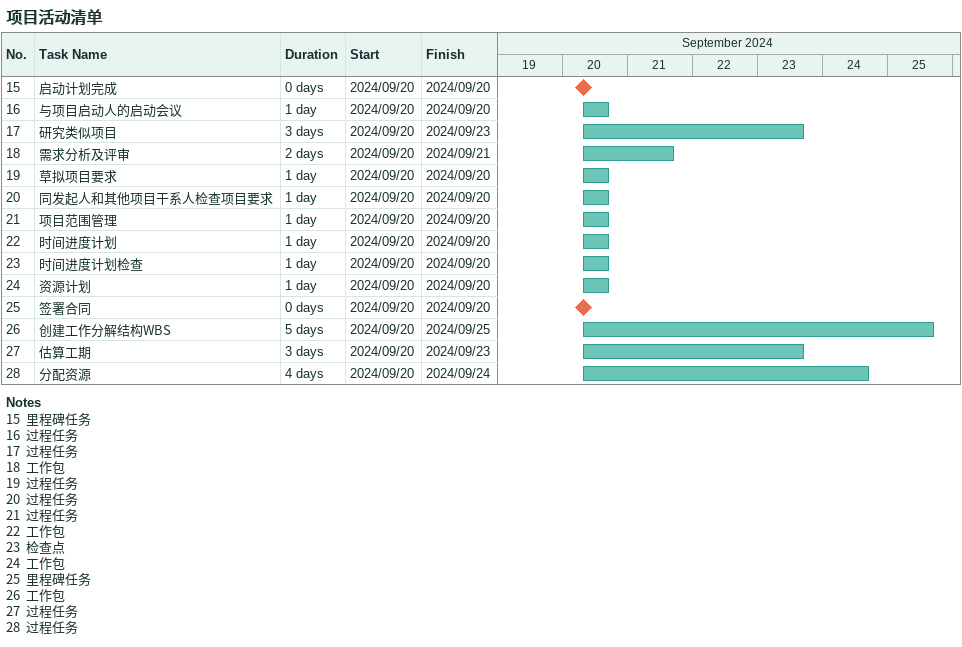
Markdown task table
项目活动清单

| ID | Task | Duration | Start | Finish |
|---|---|---|---|---|
| 15 | 启动计划完成 | 0d | 2024-09-20 | 2024-09-20 |
| 16 | 与项目启动人的启动会议 | 1d | 2024-09-20 | 2024-09-20 |
| 17 | 研究类似项目 | 3d | 2024-09-20 | 2024-09-23 |
| 18 | 需求分析及评审 | 2d | 2024-09-20 | 2024-09-21 |
| 19 | 草拟项目要求 | 1d | 2024-09-20 | 2024-09-20 |
| 20 | 同发起人和其他项目干系人检查项目要求 | 1d | 2024-09-20 | 2024-09-20 |
| 21 | 项目范围管理 | 1d | 2024-09-20 | 2024-09-20 |
| 22 | 时间进度计划 | 1d | 2024-09-20 | 2024-09-20 |
| 23 | 时间进度计划检查 | 1d | 2024-09-20 | 2024-09-20 |
| 24 | 资源计划 | 1d | 2024-09-20 | 2024-09-20 |
| 25 | 签署合同 | 0d | 2024-09-20 | 2024-09-20 |
| 26 | 创建工作分解结构WBS | 5d | 2024-09-20 | 2024-09-25 |
| 27 | 估算工期 | 3d | 2024-09-20 | 2024-09-23 |
| 28 | 分配资源 | 4d | 2024-09-20 | 2024-09-24 |

Notes
- 15: 里程碑任务
- 16: 过程任务
- 17: 过程任务
- 18: 工作包
- 19: 过程任务
- 20: 过程任务
- 21: 过程任务
- 22: 工作包
- 23: 检查点
- 24: 工作包
- 25: 里程碑任务
- 26: 工作包
- 27: 过程任务
- 28: 过程任务
